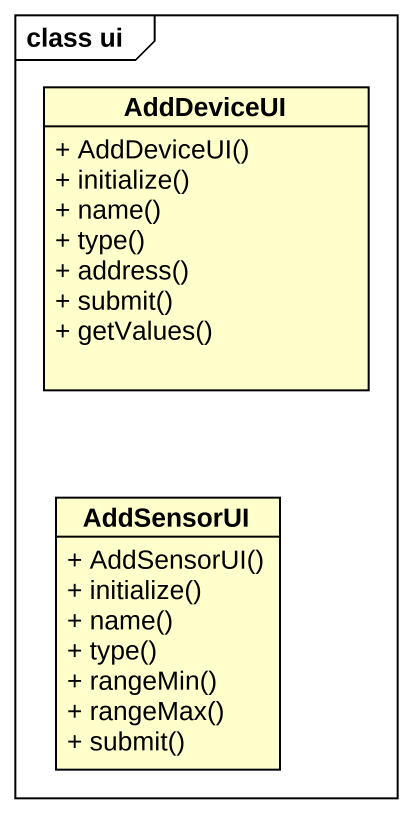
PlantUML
@startuml
mainframe class ui
hide circle
hide empty members
skinparam classAttributeIconSize 0
class AddDeviceUI {
  + AddDeviceUI()
  + initialize()
  + name()
  + type()
  + address()
  + submit()
  + getValues()
}
class AddSensorUI {
  + AddSensorUI()
  + initialize()
  + name()
  + type()
  + rangeMin()
  + rangeMax()
  + submit()
}
@enduml
